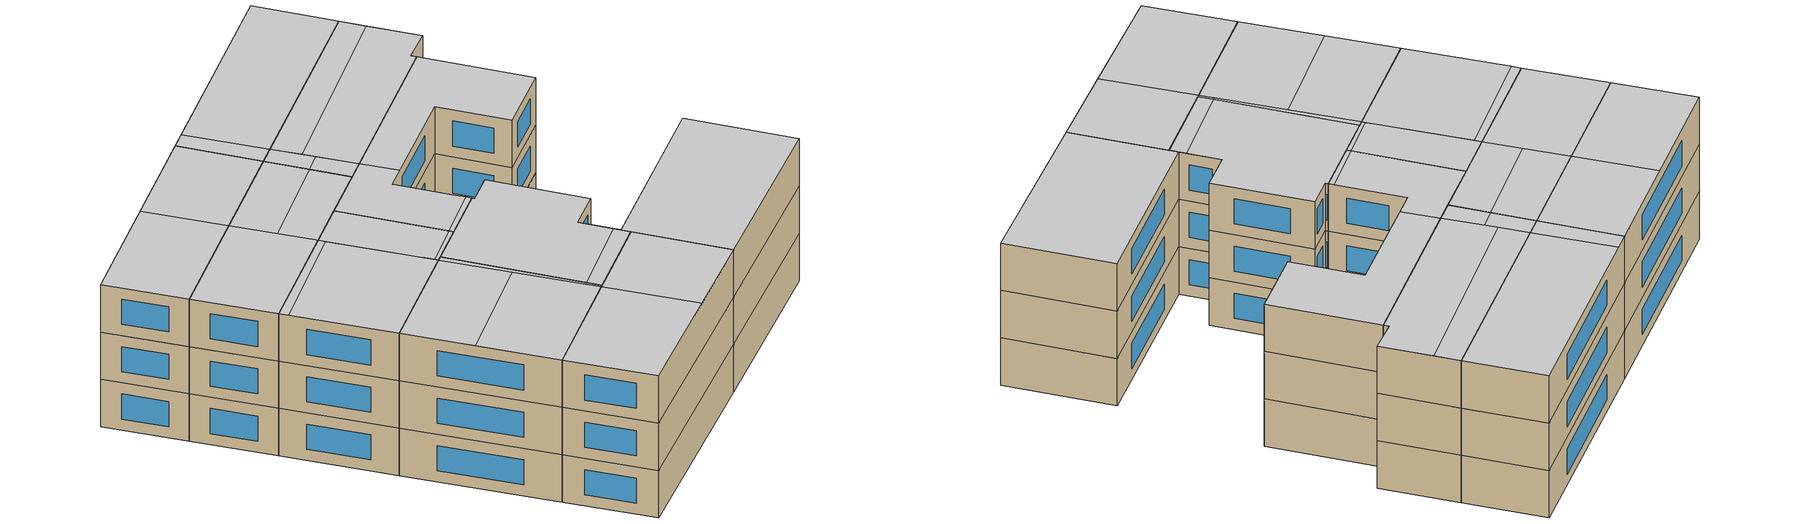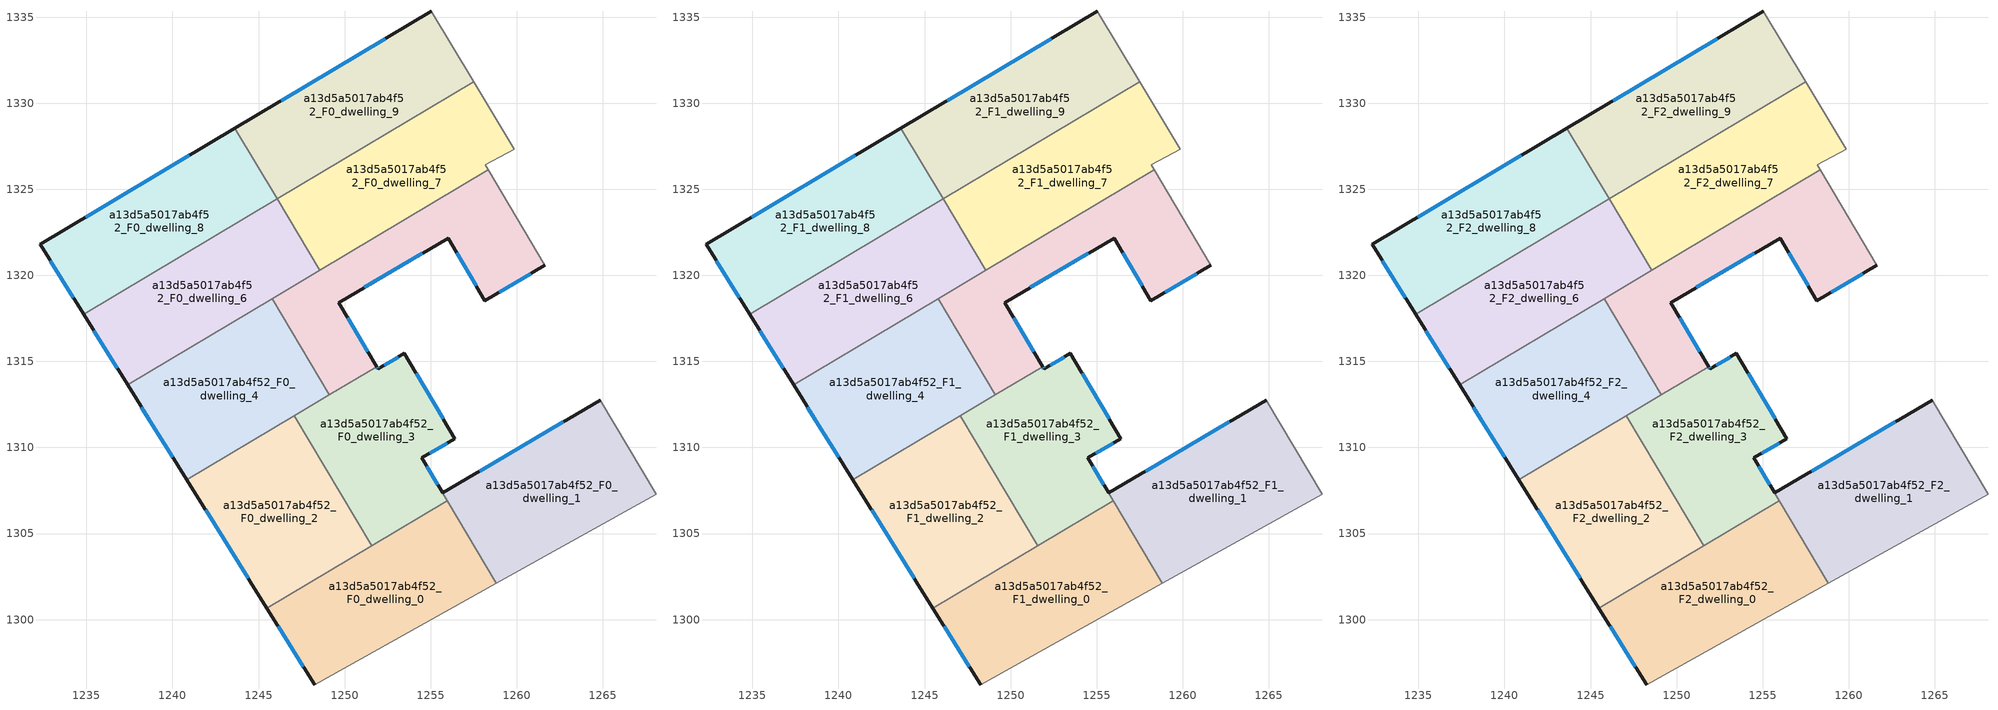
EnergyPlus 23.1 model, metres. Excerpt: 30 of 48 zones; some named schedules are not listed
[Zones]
a13d5a5017ab4f52_F0_dwelling_0
 floor ground (EU_floor_Construction): 1255.97,1306.9 1258.82,1302.11 1248.26,1296.22 1245.49,1300.66 z0
 wall outside (EU_wall_Construction): 1245.49,1300.66 1248.26,1296.22 z0:3
 wall adiabatic (EU_wall_Construction): 1248.26,1296.22 1258.82,1302.11 z0:3
 wall to a13d5a5017ab4f52_F0_dwelling_1 (EU_wall_Construction): 1258.82,1302.11 1255.97,1306.9 z0:3
 wall to a13d5a5017ab4f52_F0_dwelling_2 (EU_wall_Construction): 1251.59,1304.29 1245.49,1300.66 z0:3
 wall to a13d5a5017ab4f52_F0_dwelling_3 (EU_wall_Construction): 1255.96,1306.89 1251.59,1304.29 z0:3
 window (EU_Window_Construction): 1246.14,1299.61 1247.61,1297.26 z0.7:2.3
a13d5a5017ab4f52_F0_dwelling_1
 floor ground (EU_floor_Construction): 1264.86,1312.75 1268.09,1307.29 1258.82,1302.11 1255.96,1306.9 1254.49,1309.39 1255.69,1307.36 z0
 wall outside (EU_wall_Construction): 1264.86,1312.75 1255.69,1307.36 1254.49,1309.39 z0:3
 wall adiabatic (EU_wall_Construction): 1258.82,1302.11 1268.09,1307.29 1264.86,1312.75 z0:3
 wall to a13d5a5017ab4f52_F0_dwelling_3 (EU_wall_Construction): 1254.49,1309.39 1255.96,1306.9 z0:3
 window (EU_Window_Construction): 1255.41,1307.84 1254.77,1308.92 / 1262.71,1311.48 1257.84,1308.63 z0.7:2.3
a13d5a5017ab4f52_F0_dwelling_2
 floor ground (EU_floor_Construction): 1247.08,1311.85 1251.59,1304.29 1245.49,1300.66 1240.83,1308.12 z0
 wall outside (EU_wall_Construction): 1240.83,1308.12 1245.49,1300.66 z0:3
 wall to a13d5a5017ab4f52_F0_dwelling_3 (EU_wall_Construction): 1251.59,1304.29 1247.08,1311.85 z0:3
 wall to a13d5a5017ab4f52_F0_dwelling_4 (EU_wall_Construction): 1247.08,1311.85 1240.83,1308.12 z0:3
 window (EU_Window_Construction): 1241.93,1306.37 1244.4,1302.41 z0.7:2.3
a13d5a5017ab4f52_F0_dwelling_3
 floor ground (EU_floor_Construction): 1253.48,1315.47 1256.41,1310.51 1254.49,1309.4 1254.49,1309.39 1255.96,1306.89 1251.59,1304.29 1247.08,1311.85 1251.87,1314.7 1251.95,1314.57 z0
 wall outside (EU_wall_Construction): 1254.49,1309.39 1254.49,1309.4 1256.41,1310.51 1253.48,1315.47 1251.95,1314.57 1251.87,1314.7 z0:3
 wall to a13d5a5017ab4f52_F0_dwelling_5 (EU_wall_Construction): 1251.87,1314.7 1249.12,1313.06 z0:3
 wall to a13d5a5017ab4f52_F0_dwelling_4 (EU_wall_Construction): 1249.12,1313.06 1247.08,1311.85 z0:3
 window (EU_Window_Construction): 1251.93,1314.6 1251.89,1314.67 / 1253.12,1315.26 1252.31,1314.78 / 1255.72,1311.68 1254.17,1314.3 / 1254.94,1309.66 1255.96,1310.25 z0.7:2.3
a13d5a5017ab4f52_F0_dwelling_4
 floor ground (EU_floor_Construction): 1245.79,1318.66 1249.12,1313.06 1240.83,1308.12 1237.39,1313.65 z0
 wall outside (EU_wall_Construction): 1237.39,1313.65 1240.83,1308.12 z0:3
 wall to a13d5a5017ab4f52_F0_dwelling_5 (EU_wall_Construction): 1249.12,1313.06 1245.79,1318.66 z0:3
 wall to a13d5a5017ab4f52_F0_dwelling_6 (EU_wall_Construction): 1245.79,1318.66 1237.39,1313.65 z0:3
 window (EU_Window_Construction): 1238.2,1312.35 1240.03,1309.42 z0.7:2.3
a13d5a5017ab4f52_F0_dwelling_5
 floor ground (EU_floor_Construction): 1258.36,1326.14 1261.64,1320.58 1258.16,1318.53 1256.02,1322.16 1249.67,1318.42 1251.87,1314.7 1249.12,1313.06 1245.79,1318.66 z0
 wall outside (EU_wall_Construction): 1251.87,1314.7 1249.67,1318.42 1256.02,1322.16 1258.16,1318.53 1261.64,1320.58 z0:3
 wall adiabatic (EU_wall_Construction): 1261.64,1320.58 1258.36,1326.14 z0:3
 wall to a13d5a5017ab4f52_F0_dwelling_7 (EU_wall_Construction): 1258.36,1326.14 1248.55,1320.3 z0:3
 wall to a13d5a5017ab4f52_F0_dwelling_6 (EU_wall_Construction): 1248.55,1320.3 1245.79,1318.65 z0:3
 window (EU_Window_Construction): 1251.36,1315.58 1250.19,1317.55 / 1258.97,1319.01 1260.82,1320.1 / 1256.52,1321.3 1257.65,1319.38 / 1251.16,1319.3 1254.52,1321.28 z0.7:2.3
a13d5a5017ab4f52_F0_dwelling_6
 floor ground (EU_floor_Construction): 1246.08,1324.44 1248.55,1320.3 1237.39,1313.65 1234.84,1317.74 z0
 wall outside (EU_wall_Construction): 1234.84,1317.74 1237.39,1313.65 z0:3
 wall to a13d5a5017ab4f52_F0_dwelling_7 (EU_wall_Construction): 1248.55,1320.3 1246.08,1324.44 z0:3
 wall to a13d5a5017ab4f52_F0_dwelling_8 (EU_wall_Construction): 1246.08,1324.44 1234.84,1317.74 z0:3
 window (EU_Window_Construction): 1235.44,1316.78 1236.79,1314.61 z0.7:2.3
a13d5a5017ab4f52_F0_dwelling_7
 floor ground (EU_floor_Construction): 1257.5,1331.25 1259.86,1327.33 1258.19,1326.44 1258.36,1326.14 1248.55,1320.3 1246.08,1324.44 z0
 wall to a13d5a5017ab4f52_F0_dwelling_9 (EU_wall_Construction): 1257.5,1331.25 1246.08,1324.44 z0:3
 wall adiabatic (EU_wall_Construction): 1258.36,1326.14 1258.19,1326.44 1259.86,1327.33 1257.5,1331.25 z0:3
a13d5a5017ab4f52_F0_dwelling_8
 floor ground (EU_floor_Construction): 1243.63,1328.55 1246.08,1324.44 1234.84,1317.74 1232.3,1321.8 z0
 wall outside (EU_wall_Construction): 1243.63,1328.55 1232.3,1321.8 1234.84,1317.74 z0:3
 wall to a13d5a5017ab4f52_F0_dwelling_9 (EU_wall_Construction): 1246.08,1324.44 1243.63,1328.55 z0:3
 window (EU_Window_Construction): 1232.9,1320.85 1234.24,1318.69 / 1240.97,1326.96 1234.96,1323.39 z0.7:2.3
a13d5a5017ab4f52_F0_dwelling_9
 floor ground (EU_floor_Construction): 1255.03,1335.34 1257.5,1331.25 1246.08,1324.44 1243.63,1328.55 z0
 wall outside (EU_wall_Construction): 1255.03,1335.34 1243.63,1328.55 z0:3
 wall adiabatic (EU_wall_Construction): 1257.5,1331.25 1255.03,1335.34 z0:3
 window (EU_Window_Construction): 1252.35,1333.75 1246.31,1330.15 z0.7:2.3
a13d5a5017ab4f52_F1_dwelling_0
 floor to a13d5a5017ab4f52_F0_dwelling_0 (EU_floor_Construction): 1255.97,1306.9 1258.82,1302.11 1248.26,1296.22 1245.49,1300.66 z3
 wall outside (EU_wall_Construction): 1245.49,1300.66 1248.26,1296.22 z3:6
 wall adiabatic (EU_wall_Construction): 1248.26,1296.22 1258.82,1302.11 z3:6
 wall to a13d5a5017ab4f52_F1_dwelling_1 (EU_wall_Construction): 1258.82,1302.11 1255.97,1306.9 z3:6
 wall to a13d5a5017ab4f52_F1_dwelling_2 (EU_wall_Construction): 1251.59,1304.29 1245.49,1300.66 z3:6
 wall to a13d5a5017ab4f52_F1_dwelling_3 (EU_wall_Construction): 1255.96,1306.89 1251.59,1304.29 z3:6
 window (EU_Window_Construction): 1246.14,1299.61 1247.61,1297.26 z3.7:5.3
a13d5a5017ab4f52_F1_dwelling_1
 floor to a13d5a5017ab4f52_F0_dwelling_1 (EU_floor_Construction): 1264.86,1312.75 1268.09,1307.29 1258.82,1302.11 1255.96,1306.9 1254.49,1309.39 1255.69,1307.36 z3
 wall outside (EU_wall_Construction): 1264.86,1312.75 1255.69,1307.36 1254.49,1309.39 z3:6
 wall adiabatic (EU_wall_Construction): 1258.82,1302.11 1268.09,1307.29 1264.86,1312.75 z3:6
 wall to a13d5a5017ab4f52_F1_dwelling_3 (EU_wall_Construction): 1254.49,1309.39 1255.96,1306.9 z3:6
 window (EU_Window_Construction): 1255.41,1307.84 1254.77,1308.92 / 1262.71,1311.48 1257.84,1308.63 z3.7:5.3
a13d5a5017ab4f52_F1_dwelling_2
 floor to a13d5a5017ab4f52_F0_dwelling_2 (EU_floor_Construction): 1247.08,1311.85 1251.59,1304.29 1245.49,1300.66 1240.83,1308.12 z3
 wall outside (EU_wall_Construction): 1240.83,1308.12 1245.49,1300.66 z3:6
 wall to a13d5a5017ab4f52_F1_dwelling_3 (EU_wall_Construction): 1251.59,1304.29 1247.08,1311.85 z3:6
 wall to a13d5a5017ab4f52_F1_dwelling_4 (EU_wall_Construction): 1247.08,1311.85 1240.83,1308.12 z3:6
 window (EU_Window_Construction): 1241.93,1306.37 1244.4,1302.41 z3.7:5.3
a13d5a5017ab4f52_F1_dwelling_3
 floor to a13d5a5017ab4f52_F0_dwelling_3 (EU_floor_Construction): 1253.48,1315.47 1256.41,1310.51 1254.49,1309.4 1254.49,1309.39 1255.96,1306.89 1251.59,1304.29 1247.08,1311.85 1251.87,1314.7 1251.95,1314.57 z3
 wall outside (EU_wall_Construction): 1254.49,1309.39 1254.49,1309.4 1256.41,1310.51 1253.48,1315.47 1251.95,1314.57 1251.87,1314.7 z3:6
 wall to a13d5a5017ab4f52_F1_dwelling_5 (EU_wall_Construction): 1251.87,1314.7 1249.12,1313.06 z3:6
 wall to a13d5a5017ab4f52_F1_dwelling_4 (EU_wall_Construction): 1249.12,1313.06 1247.08,1311.85 z3:6
 window (EU_Window_Construction): 1251.93,1314.6 1251.89,1314.67 / 1253.12,1315.26 1252.31,1314.78 / 1255.72,1311.68 1254.17,1314.3 / 1254.94,1309.66 1255.96,1310.25 z3.7:5.3
a13d5a5017ab4f52_F1_dwelling_4
 floor to a13d5a5017ab4f52_F0_dwelling_4 (EU_floor_Construction): 1245.79,1318.66 1249.12,1313.06 1240.83,1308.12 1237.39,1313.65 z3
 wall outside (EU_wall_Construction): 1237.39,1313.65 1240.83,1308.12 z3:6
 wall to a13d5a5017ab4f52_F1_dwelling_5 (EU_wall_Construction): 1249.12,1313.06 1245.79,1318.66 z3:6
 wall to a13d5a5017ab4f52_F1_dwelling_6 (EU_wall_Construction): 1245.79,1318.66 1237.39,1313.65 z3:6
 window (EU_Window_Construction): 1238.2,1312.35 1240.03,1309.42 z3.7:5.3
a13d5a5017ab4f52_F1_dwelling_5
 floor to a13d5a5017ab4f52_F0_dwelling_5 (EU_floor_Construction): 1258.36,1326.14 1261.64,1320.58 1258.16,1318.53 1256.02,1322.16 1249.67,1318.42 1251.87,1314.7 1249.12,1313.06 1245.79,1318.66 z3
 wall outside (EU_wall_Construction): 1251.87,1314.7 1249.67,1318.42 1256.02,1322.16 1258.16,1318.53 1261.64,1320.58 z3:6
 wall adiabatic (EU_wall_Construction): 1261.64,1320.58 1258.36,1326.14 z3:6
 wall to a13d5a5017ab4f52_F1_dwelling_7 (EU_wall_Construction): 1258.36,1326.14 1248.55,1320.3 z3:6
 wall to a13d5a5017ab4f52_F1_dwelling_6 (EU_wall_Construction): 1248.55,1320.3 1245.79,1318.65 z3:6
 window (EU_Window_Construction): 1251.36,1315.58 1250.19,1317.55 / 1258.97,1319.01 1260.82,1320.1 / 1256.52,1321.3 1257.65,1319.38 / 1251.16,1319.3 1254.52,1321.28 z3.7:5.3
a13d5a5017ab4f52_F1_dwelling_6
 floor to a13d5a5017ab4f52_F0_dwelling_6 (EU_floor_Construction): 1246.08,1324.44 1248.55,1320.3 1237.39,1313.65 1234.84,1317.74 z3
 wall outside (EU_wall_Construction): 1234.84,1317.74 1237.39,1313.65 z3:6
 wall to a13d5a5017ab4f52_F1_dwelling_7 (EU_wall_Construction): 1248.55,1320.3 1246.08,1324.44 z3:6
 wall to a13d5a5017ab4f52_F1_dwelling_8 (EU_wall_Construction): 1246.08,1324.44 1234.84,1317.74 z3:6
 window (EU_Window_Construction): 1235.44,1316.78 1236.79,1314.61 z3.7:5.3
a13d5a5017ab4f52_F1_dwelling_7
 floor to a13d5a5017ab4f52_F0_dwelling_7 (EU_floor_Construction): 1257.5,1331.25 1259.86,1327.33 1258.19,1326.44 1258.36,1326.14 1248.55,1320.3 1246.08,1324.44 z3
 wall to a13d5a5017ab4f52_F1_dwelling_9 (EU_wall_Construction): 1257.5,1331.25 1246.08,1324.44 z3:6
 wall adiabatic (EU_wall_Construction): 1258.36,1326.14 1258.19,1326.44 1259.86,1327.33 1257.5,1331.25 z3:6
a13d5a5017ab4f52_F1_dwelling_8
 floor to a13d5a5017ab4f52_F0_dwelling_8 (EU_floor_Construction): 1243.63,1328.55 1246.08,1324.44 1234.84,1317.74 1232.3,1321.8 z3
 wall outside (EU_wall_Construction): 1243.63,1328.55 1232.3,1321.8 1234.84,1317.74 z3:6
 wall to a13d5a5017ab4f52_F1_dwelling_9 (EU_wall_Construction): 1246.08,1324.44 1243.63,1328.55 z3:6
 window (EU_Window_Construction): 1232.9,1320.85 1234.24,1318.69 / 1240.97,1326.96 1234.96,1323.39 z3.7:5.3
a13d5a5017ab4f52_F1_dwelling_9
 floor to a13d5a5017ab4f52_F0_dwelling_9 (EU_floor_Construction): 1255.03,1335.34 1257.5,1331.25 1246.08,1324.44 1243.63,1328.55 z3
 wall outside (EU_wall_Construction): 1255.03,1335.34 1243.63,1328.55 z3:6
 wall adiabatic (EU_wall_Construction): 1257.5,1331.25 1255.03,1335.34 z3:6
 window (EU_Window_Construction): 1252.35,1333.75 1246.31,1330.15 z3.7:5.3
a13d5a5017ab4f52_F2_dwelling_0
 floor to a13d5a5017ab4f52_F1_dwelling_0 (EU_floor_Construction): 1255.97,1306.9 1258.82,1302.11 1248.26,1296.22 1245.49,1300.66 z6
 wall outside (EU_wall_Construction): 1245.49,1300.66 1248.26,1296.22 z6:9
 wall adiabatic (EU_wall_Construction): 1248.26,1296.22 1258.82,1302.11 z6:9
 wall to a13d5a5017ab4f52_F2_dwelling_1 (EU_wall_Construction): 1258.82,1302.11 1255.97,1306.9 z6:9
 wall to a13d5a5017ab4f52_F2_dwelling_2 (EU_wall_Construction): 1251.59,1304.29 1245.49,1300.66 z6:9
 wall to a13d5a5017ab4f52_F2_dwelling_3 (EU_wall_Construction): 1255.96,1306.89 1251.59,1304.29 z6:9
 window (EU_Window_Construction): 1246.14,1299.61 1247.61,1297.26 z6.7:8.3
 ceiling to a13d5a5017ab4f52_F3_dwelling_2 (EU_floor_Construction): 1254.36,1299.62 1251.48,1304.23 1245.49,1300.66 1248.26,1296.22 z9
 ceiling to a13d5a5017ab4f52_F3_dwelling_6 (EU_floor_Construction): 1258.82,1302.11 1255.96,1306.9 1251.48,1304.23 1254.36,1299.62 z9
a13d5a5017ab4f52_F2_dwelling_1
 floor to a13d5a5017ab4f52_F1_dwelling_1 (EU_floor_Construction): 1264.86,1312.75 1268.09,1307.29 1258.82,1302.11 1255.96,1306.9 1254.49,1309.39 1255.69,1307.36 z6
 wall outside (EU_wall_Construction): 1264.86,1312.75 1255.69,1307.36 1254.49,1309.39 z6:9
 wall adiabatic (EU_wall_Construction): 1258.82,1302.11 1268.09,1307.29 1264.86,1312.75 z6:9
 wall to a13d5a5017ab4f52_F2_dwelling_3 (EU_wall_Construction): 1254.49,1309.39 1255.96,1306.9 z6:9
 window (EU_Window_Construction): 1255.41,1307.84 1254.77,1308.92 / 1262.71,1311.48 1257.84,1308.63 z6.7:8.3
 ceiling to a13d5a5017ab4f52_F3_dwelling_6 (EU_floor_Construction): 1268.09,1307.29 1264.86,1312.75 1255.69,1307.36 1255.47,1307.73 1255.96,1306.9 1258.82,1302.11 z9
a13d5a5017ab4f52_F2_dwelling_2
 floor to a13d5a5017ab4f52_F1_dwelling_2 (EU_floor_Construction): 1247.08,1311.85 1251.59,1304.29 1245.49,1300.66 1240.83,1308.12 z6
 wall outside (EU_wall_Construction): 1240.83,1308.12 1245.49,1300.66 z6:9
 wall to a13d5a5017ab4f52_F2_dwelling_3 (EU_wall_Construction): 1251.59,1304.29 1247.08,1311.85 z6:9
 wall to a13d5a5017ab4f52_F2_dwelling_4 (EU_wall_Construction): 1247.08,1311.85 1240.83,1308.12 z6:9
 window (EU_Window_Construction): 1241.93,1306.37 1244.4,1302.41 z6.7:8.3
 ceiling to a13d5a5017ab4f52_F3_dwelling_5 (EU_floor_Construction): 1251.15,1305.03 1247.08,1311.85 1246.82,1311.69 1251.03,1304.95 z9
 ceiling to a13d5a5017ab4f52_F3_dwelling_2 (EU_floor_Construction): 1251.48,1304.23 1248.93,1308.31 1243.02,1304.62 1245.49,1300.66 z9
 ceiling to a13d5a5017ab4f52_F3_dwelling_1 (EU_floor_Construction): 1248.93,1308.31 1246.82,1311.69 1240.83,1308.13 1243.02,1304.62 z9
 ceiling adiabatic (EU_roof_Construction): 1251.59,1304.29 1251.15,1305.03 1251.03,1304.95 1251.48,1304.23 z9
a13d5a5017ab4f52_F2_dwelling_3
 floor to a13d5a5017ab4f52_F1_dwelling_3 (EU_floor_Construction): 1253.48,1315.47 1256.41,1310.51 1254.49,1309.4 1254.49,1309.39 1255.96,1306.89 1251.59,1304.29 1247.08,1311.85 1251.87,1314.7 1251.95,1314.57 z6
 wall outside (EU_wall_Construction): 1254.49,1309.39 1254.49,1309.4 1256.41,1310.51 1253.48,1315.47 1251.95,1314.57 1251.87,1314.7 z6:9
 wall to a13d5a5017ab4f52_F2_dwelling_5 (EU_wall_Construction): 1251.87,1314.7 1249.12,1313.06 z6:9
 wall to a13d5a5017ab4f52_F2_dwelling_4 (EU_wall_Construction): 1249.12,1313.06 1247.08,1311.85 z6:9
 window (EU_Window_Construction): 1251.93,1314.6 1251.89,1314.67 / 1253.12,1315.26 1252.31,1314.78 / 1255.72,1311.68 1254.17,1314.3 / 1254.94,1309.66 1255.96,1310.25 z6.7:8.3
 ceiling to a13d5a5017ab4f52_F3_dwelling_5 (EU_floor_Construction): 1255.47,1307.73 1254.49,1309.39 1256.41,1310.51 1253.48,1315.47 1251.95,1314.57 1251.87,1314.7 1247.08,1311.85 1251.15,1305.03 z9
 ceiling adiabatic (EU_roof_Construction): 1255.96,1306.9 1255.47,1307.73 1251.15,1305.03 1251.59,1304.29 z9
a13d5a5017ab4f52_F2_dwelling_4
 floor to a13d5a5017ab4f52_F1_dwelling_4 (EU_floor_Construction): 1245.79,1318.66 1249.12,1313.06 1240.83,1308.12 1237.39,1313.65 z6
 wall outside (EU_wall_Construction): 1237.39,1313.65 1240.83,1308.12 z6:9
 wall to a13d5a5017ab4f52_F2_dwelling_5 (EU_wall_Construction): 1249.12,1313.06 1245.79,1318.66 z6:9
 wall to a13d5a5017ab4f52_F2_dwelling_6 (EU_wall_Construction): 1245.79,1318.66 1237.39,1313.65 z6:9
 window (EU_Window_Construction): 1238.2,1312.35 1240.03,1309.42 z6.7:8.3
 ceiling to a13d5a5017ab4f52_F3_dwelling_1 (EU_floor_Construction): 1246.82,1311.69 1243.59,1316.86 1237.69,1313.17 1240.83,1308.13 z9
 ceiling to a13d5a5017ab4f52_F3_dwelling_0 (EU_floor_Construction): 1243.59,1316.86 1243.37,1317.21 1237.39,1313.65 1237.69,1313.17 z9
 ceiling to a13d5a5017ab4f52_F3_dwelling_4 (EU_floor_Construction): 1248.98,1313.3 1245.79,1318.66 1243.37,1317.21 1246.31,1312.51 1246.37,1312.41 1246.71,1311.88 z9
 ceiling to a13d5a5017ab4f52_F3_dwelling_5 (EU_floor_Construction): 1249.12,1313.06 1248.98,1313.3 1246.71,1311.88 1246.82,1311.69 z9
a13d5a5017ab4f52_F2_dwelling_5
 floor to a13d5a5017ab4f52_F1_dwelling_5 (EU_floor_Construction): 1258.36,1326.14 1261.64,1320.58 1258.16,1318.53 1256.02,1322.16 1249.67,1318.42 1251.87,1314.7 1249.12,1313.06 1245.79,1318.66 z6
 wall outside (EU_wall_Construction): 1251.87,1314.7 1249.67,1318.42 1256.02,1322.16 1258.16,1318.53 1261.64,1320.58 z6:9
 wall adiabatic (EU_wall_Construction): 1261.64,1320.58 1258.36,1326.14 z6:9
 wall to a13d5a5017ab4f52_F2_dwelling_7 (EU_wall_Construction): 1258.36,1326.14 1248.55,1320.3 z6:9
 wall to a13d5a5017ab4f52_F2_dwelling_6 (EU_wall_Construction): 1248.55,1320.3 1245.79,1318.65 z6:9
 window (EU_Window_Construction): 1251.36,1315.58 1250.19,1317.55 / 1258.97,1319.01 1260.82,1320.1 / 1256.52,1321.3 1257.65,1319.38 / 1251.16,1319.3 1254.52,1321.28 z6.7:8.3
 ceiling to a13d5a5017ab4f52_F3_dwelling_4 (EU_floor_Construction): 1251.7,1315 1251.39,1315.51 1251.32,1315.64 1249.67,1318.42 1250.78,1319.08 1249.62,1320.94 1245.79,1318.66 1248.98,1313.3 z9
 ceiling to a13d5a5017ab4f52_F3_dwelling_8 (EU_floor_Construction): 1261.64,1320.58 1258.36,1326.14 1249.62,1320.94 1250.78,1319.08 1256.02,1322.16 1258.16,1318.53 z9
 ceiling to a13d5a5017ab4f52_F3_dwelling_5 (EU_floor_Construction): 1251.87,1314.7 1251.7,1315 1248.98,1313.3 1249.12,1313.06 z9
a13d5a5017ab4f52_F2_dwelling_6
 floor to a13d5a5017ab4f52_F1_dwelling_6 (EU_floor_Construction): 1246.08,1324.44 1248.55,1320.3 1237.39,1313.65 1234.84,1317.74 z6
 wall outside (EU_wall_Construction): 1234.84,1317.74 1237.39,1313.65 z6:9
 wall to a13d5a5017ab4f52_F2_dwelling_7 (EU_wall_Construction): 1248.55,1320.3 1246.08,1324.44 z6:9
 wall to a13d5a5017ab4f52_F2_dwelling_8 (EU_wall_Construction): 1246.08,1324.44 1234.84,1317.74 z6:9
 window (EU_Window_Construction): 1235.44,1316.78 1236.79,1314.61 z6.7:8.3
 ceiling to a13d5a5017ab4f52_F3_dwelling_0 (EU_floor_Construction): 1243.37,1317.21 1240.82,1321.3 1234.84,1317.74 1237.39,1313.65 z9
 ceiling to a13d5a5017ab4f52_F3_dwelling_4 (EU_floor_Construction): 1248.55,1320.3 1247.36,1322.29 1242.21,1319.07 1243.37,1317.21 z9
 ceiling adiabatic (EU_roof_Construction): 1243.37,1317.21 1242.21,1319.07 1247.36,1322.29 1246.08,1324.44 1240.82,1321.3 z9
a13d5a5017ab4f52_F2_dwelling_7
 floor to a13d5a5017ab4f52_F1_dwelling_7 (EU_floor_Construction): 1257.5,1331.25 1259.86,1327.33 1258.19,1326.44 1258.36,1326.14 1248.55,1320.3 1246.08,1324.44 z6
 wall to a13d5a5017ab4f52_F2_dwelling_9 (EU_wall_Construction): 1257.5,1331.25 1246.08,1324.44 z6:9
 wall adiabatic (EU_wall_Construction): 1258.36,1326.14 1258.19,1326.44 1259.86,1327.33 1257.5,1331.25 z6:9
 ceiling to a13d5a5017ab4f52_F3_dwelling_8 (EU_floor_Construction): 1258.36,1326.14 1258.19,1326.44 1259.86,1327.33 1258.27,1329.98 1247.99,1323.55 1249.62,1320.94 z9
 ceiling to a13d5a5017ab4f52_F3_dwelling_4 (EU_floor_Construction): 1249.62,1320.94 1248.38,1322.92 1247.36,1322.29 1248.55,1320.3 z9
 ceiling to a13d5a5017ab4f52_F3_dwelling_7 (EU_floor_Construction): 1258.27,1329.98 1257.5,1331.25 1247.07,1325.03 1247.99,1323.55 z9
 ceiling to a13d5a5017ab4f52_F3_dwelling_3 (EU_floor_Construction): 1248.38,1322.92 1247.07,1325.03 1246.08,1324.44 1247.36,1322.29 z9
a13d5a5017ab4f52_F2_dwelling_8
 floor to a13d5a5017ab4f52_F1_dwelling_8 (EU_floor_Construction): 1243.63,1328.55 1246.08,1324.44 1234.84,1317.74 1232.3,1321.8 z6
 wall outside (EU_wall_Construction): 1243.63,1328.55 1232.3,1321.8 1234.84,1317.74 z6:9
 wall to a13d5a5017ab4f52_F2_dwelling_9 (EU_wall_Construction): 1246.08,1324.44 1243.63,1328.55 z6:9
 window (EU_Window_Construction): 1232.9,1320.85 1234.24,1318.69 / 1240.97,1326.96 1234.96,1323.39 z6.7:8.3
 ceiling to a13d5a5017ab4f52_F3_dwelling_3 (EU_floor_Construction): 1246.08,1324.44 1243.63,1328.55 1238.28,1325.36 1240.82,1321.3 z9
 ceiling to a13d5a5017ab4f52_F3_dwelling_0 (EU_floor_Construction): 1240.82,1321.3 1238.28,1325.36 1232.3,1321.8 1234.84,1317.74 z9
a13d5a5017ab4f52_F2_dwelling_9
 floor to a13d5a5017ab4f52_F1_dwelling_9 (EU_floor_Construction): 1255.03,1335.34 1257.5,1331.25 1246.08,1324.44 1243.63,1328.55 z6
 wall outside (EU_wall_Construction): 1255.03,1335.34 1243.63,1328.55 z6:9
 wall adiabatic (EU_wall_Construction): 1257.5,1331.25 1255.03,1335.34 z6:9
 window (EU_Window_Construction): 1252.35,1333.75 1246.31,1330.15 z6.7:8.3
 ceiling to a13d5a5017ab4f52_F3_dwelling_7 (EU_floor_Construction): 1257.5,1331.25 1255.03,1335.34 1244.53,1329.09 1247.07,1325.03 z9
 ceiling to a13d5a5017ab4f52_F3_dwelling_3 (EU_floor_Construction): 1247.07,1325.03 1244.53,1329.09 1243.63,1328.55 1246.08,1324.44 z9
[Building]
EU S2 Campaign: North Axis=0; Terrain=City; Solar Distribution=FullExterior
[Site:Location]
Budapest.Ferenc.Liszt.Intl.AP: Latitude=47.437; Longitude=19.256; Time Zone=1; Elevation=185
[SizingPeriod:WeatherFileDays]
AnnualSizingPeriod: Begin Month=1; Begin Day of Month=1; End Month=12; End Day of Month=31; Day of Week for Start Day=Monday; Use Weather File Daylight Saving Period=No; Use Weather File Rain and Snow Indicators=No
[MATERIAL]
EU_InternalMass_Material: Roughness=MediumRough; Thickness=0.1; Conductivity=1; Density=1800; Specific Heat=900; Thermal Absorptance=0.9; Solar Absorptance=0.7; Visible Absorptance=0.7
[MATERIAL:NOMASS] Roughness=MediumRough; Thermal Absorptance=0.9; Solar Absorptance=0.7; Visible Absorptance=0.7
Name | Thermal Resistance
EU_wall_NoMass | 0.832559
EU_roof_NoMass | 1.39638
EU_floor_NoMass | 0.872794
[WINDOWMATERIAL:SIMPLEGLAZINGSYSTEM]
EU_Window_SimpleGlazing: UFactor=2.79869; Solar Heat Gain Coefficient=0.75; Visible Transmittance=0.75
[CONSTRUCTION]
EU_wall_Construction: EU_wall_NoMass
EU_roof_Construction: EU_roof_NoMass
EU_floor_Construction: EU_floor_NoMass
EU_Window_Construction: EU_Window_SimpleGlazing
EU_InternalMass_Construction: EU_InternalMass_Material
[ZONE] Type=1; Multiplier=1; Ceiling Height=autocalculate; Floor Area=autocalculate; Part of Total Floor Area=Yes
Name | Volume
a13d5a5017ab4f52_F0_dwelling_0; a13d5a5017ab4f52_F1_dwelling_0; a13d5a5017ab4f52_F2_dwelling_0 | 196.818
a13d5a5017ab4f52_F0_dwelling_1; a13d5a5017ab4f52_F1_dwelling_1; a13d5a5017ab4f52_F2_dwelling_1 | 198.701
a13d5a5017ab4f52_F0_dwelling_2; a13d5a5017ab4f52_F1_dwelling_2; a13d5a5017ab4f52_F2_dwelling_2 | 189.654
a13d5a5017ab4f52_F0_dwelling_3; a13d5a5017ab4f52_F1_dwelling_3; a13d5a5017ab4f52_F2_dwelling_3 | 173.501
a13d5a5017ab4f52_F0_dwelling_4; a13d5a5017ab4f52_F1_dwelling_4; a13d5a5017ab4f52_F2_dwelling_4 | 189.665
a13d5a5017ab4f52_F0_dwelling_5; a13d5a5017ab4f52_F1_dwelling_5; a13d5a5017ab4f52_F2_dwelling_5 | 189.677
a13d5a5017ab4f52_F0_dwelling_6; a13d5a5017ab4f52_F1_dwelling_6; a13d5a5017ab4f52_F2_dwelling_6 | 188.543
a13d5a5017ab4f52_F0_dwelling_7; a13d5a5017ab4f52_F1_dwelling_7; a13d5a5017ab4f52_F2_dwelling_7 | 190.735
a13d5a5017ab4f52_F0_dwelling_8; a13d5a5017ab4f52_F1_dwelling_8; a13d5a5017ab4f52_F2_dwelling_8 | 188.617
a13d5a5017ab4f52_F0_dwelling_9; a13d5a5017ab4f52_F1_dwelling_9; a13d5a5017ab4f52_F2_dwelling_9 | 190.731
[INTERNALMASS] Construction=EU_InternalMass_Construction
Name | Zone or ZoneList | Surface Area
a13d5a5017ab4f52_F0_dwelling_0_EU_InternalMass | a13d5a5017ab4f52_F0_dwelling_0 | 65.6058
a13d5a5017ab4f52_F0_dwelling_1_EU_InternalMass | a13d5a5017ab4f52_F0_dwelling_1 | 66.219
a13d5a5017ab4f52_F0_dwelling_2_EU_InternalMass | a13d5a5017ab4f52_F0_dwelling_2 | 63.218
a13d5a5017ab4f52_F0_dwelling_3_EU_InternalMass | a13d5a5017ab4f52_F0_dwelling_3 | 57.8334
a13d5a5017ab4f52_F0_dwelling_4_EU_InternalMass | a13d5a5017ab4f52_F0_dwelling_4 | 63.2217
a13d5a5017ab4f52_F0_dwelling_5_EU_InternalMass | a13d5a5017ab4f52_F0_dwelling_5 | 63.2257
a13d5a5017ab4f52_F0_dwelling_6_EU_InternalMass | a13d5a5017ab4f52_F0_dwelling_6 | 62.8478
a13d5a5017ab4f52_F0_dwelling_7_EU_InternalMass | a13d5a5017ab4f52_F0_dwelling_7 | 63.5786
a13d5a5017ab4f52_F0_dwelling_8_EU_InternalMass | a13d5a5017ab4f52_F0_dwelling_8 | 62.872
a13d5a5017ab4f52_F0_dwelling_9_EU_InternalMass | a13d5a5017ab4f52_F0_dwelling_9 | 63.5771
a13d5a5017ab4f52_F1_dwelling_0_EU_InternalMass | a13d5a5017ab4f52_F1_dwelling_0 | 65.6058
a13d5a5017ab4f52_F1_dwelling_1_EU_InternalMass | a13d5a5017ab4f52_F1_dwelling_1 | 66.219
a13d5a5017ab4f52_F1_dwelling_2_EU_InternalMass | a13d5a5017ab4f52_F1_dwelling_2 | 63.218
a13d5a5017ab4f52_F1_dwelling_3_EU_InternalMass | a13d5a5017ab4f52_F1_dwelling_3 | 57.8334
a13d5a5017ab4f52_F1_dwelling_4_EU_InternalMass | a13d5a5017ab4f52_F1_dwelling_4 | 63.2217
a13d5a5017ab4f52_F1_dwelling_5_EU_InternalMass | a13d5a5017ab4f52_F1_dwelling_5 | 63.2257
a13d5a5017ab4f52_F1_dwelling_6_EU_InternalMass | a13d5a5017ab4f52_F1_dwelling_6 | 62.8478
a13d5a5017ab4f52_F1_dwelling_7_EU_InternalMass | a13d5a5017ab4f52_F1_dwelling_7 | 63.5786
a13d5a5017ab4f52_F1_dwelling_8_EU_InternalMass | a13d5a5017ab4f52_F1_dwelling_8 | 62.872
a13d5a5017ab4f52_F1_dwelling_9_EU_InternalMass | a13d5a5017ab4f52_F1_dwelling_9 | 63.5771
a13d5a5017ab4f52_F2_dwelling_0_EU_InternalMass | a13d5a5017ab4f52_F2_dwelling_0 | 65.6058
a13d5a5017ab4f52_F2_dwelling_1_EU_InternalMass | a13d5a5017ab4f52_F2_dwelling_1 | 66.219
a13d5a5017ab4f52_F2_dwelling_2_EU_InternalMass | a13d5a5017ab4f52_F2_dwelling_2 | 63.218
a13d5a5017ab4f52_F2_dwelling_3_EU_InternalMass | a13d5a5017ab4f52_F2_dwelling_3 | 57.8334
a13d5a5017ab4f52_F2_dwelling_4_EU_InternalMass | a13d5a5017ab4f52_F2_dwelling_4 | 63.2217
a13d5a5017ab4f52_F2_dwelling_5_EU_InternalMass | a13d5a5017ab4f52_F2_dwelling_5 | 63.2257
a13d5a5017ab4f52_F2_dwelling_6_EU_InternalMass | a13d5a5017ab4f52_F2_dwelling_6 | 62.8478
a13d5a5017ab4f52_F2_dwelling_7_EU_InternalMass | a13d5a5017ab4f52_F2_dwelling_7 | 63.5786
a13d5a5017ab4f52_F2_dwelling_8_EU_InternalMass | a13d5a5017ab4f52_F2_dwelling_8 | 62.872
a13d5a5017ab4f52_F2_dwelling_9_EU_InternalMass | a13d5a5017ab4f52_F2_dwelling_9 | 63.5771
[OTHEREQUIPMENT] Fuel Type=Electricity; Design Level Calculation Method=Watts/Area; Power per Zone Floor Area=1; Fraction Latent=0; Fraction Radiant=0; Fraction Lost=0; Carbon Dioxide Generation Rate=0; EndUse Subcategory=EU_Step8_InternalGains
Name | Zone or ZoneList or Space or SpaceList | Schedule
EU_Step8_InternalGain_a13d5a5017ab4f52_F0_dwelling_0_f000 | a13d5a5017ab4f52_F0_dwelling_0 | EU_Step8_GainSchedule_a13d5a5017ab4f52_F0_dwelling_0_f000
EU_Step8_InternalGain_a13d5a5017ab4f52_F0_dwelling_1_f000 | a13d5a5017ab4f52_F0_dwelling_1 | EU_Step8_GainSchedule_a13d5a5017ab4f52_F0_dwelling_1_f000
EU_Step8_InternalGain_a13d5a5017ab4f52_F0_dwelling_2_f000 | a13d5a5017ab4f52_F0_dwelling_2 | EU_Step8_GainSchedule_a13d5a5017ab4f52_F0_dwelling_2_f000
EU_Step8_InternalGain_a13d5a5017ab4f52_F0_dwelling_3_f000 | a13d5a5017ab4f52_F0_dwelling_3 | EU_Step8_GainSchedule_a13d5a5017ab4f52_F0_dwelling_3_f000
EU_Step8_InternalGain_a13d5a5017ab4f52_F0_dwelling_4_f000 | a13d5a5017ab4f52_F0_dwelling_4 | EU_Step8_GainSchedule_a13d5a5017ab4f52_F0_dwelling_4_f000
EU_Step8_InternalGain_a13d5a5017ab4f52_F0_dwelling_5_f000 | a13d5a5017ab4f52_F0_dwelling_5 | EU_Step8_GainSchedule_a13d5a5017ab4f52_F0_dwelling_5_f000
EU_Step8_InternalGain_a13d5a5017ab4f52_F0_dwelling_6_f000 | a13d5a5017ab4f52_F0_dwelling_6 | EU_Step8_GainSchedule_a13d5a5017ab4f52_F0_dwelling_6_f000
EU_Step8_InternalGain_a13d5a5017ab4f52_F0_dwelling_7_f000 | a13d5a5017ab4f52_F0_dwelling_7 | EU_Step8_GainSchedule_a13d5a5017ab4f52_F0_dwelling_7_f000
EU_Step8_InternalGain_a13d5a5017ab4f52_F0_dwelling_8_f000 | a13d5a5017ab4f52_F0_dwelling_8 | EU_Step8_GainSchedule_a13d5a5017ab4f52_F0_dwelling_8_f000
EU_Step8_InternalGain_a13d5a5017ab4f52_F0_dwelling_9_f000 | a13d5a5017ab4f52_F0_dwelling_9 | EU_Step8_GainSchedule_a13d5a5017ab4f52_F0_dwelling_9_f000
EU_Step8_InternalGain_a13d5a5017ab4f52_F1_dwelling_0_f000 | a13d5a5017ab4f52_F1_dwelling_0 | EU_Step8_GainSchedule_a13d5a5017ab4f52_F1_dwelling_0_f000
EU_Step8_InternalGain_a13d5a5017ab4f52_F1_dwelling_1_f000 | a13d5a5017ab4f52_F1_dwelling_1 | EU_Step8_GainSchedule_a13d5a5017ab4f52_F1_dwelling_1_f000
EU_Step8_InternalGain_a13d5a5017ab4f52_F1_dwelling_2_f000 | a13d5a5017ab4f52_F1_dwelling_2 | EU_Step8_GainSchedule_a13d5a5017ab4f52_F1_dwelling_2_f000
EU_Step8_InternalGain_a13d5a5017ab4f52_F1_dwelling_3_f000 | a13d5a5017ab4f52_F1_dwelling_3 | EU_Step8_GainSchedule_a13d5a5017ab4f52_F1_dwelling_3_f000
EU_Step8_InternalGain_a13d5a5017ab4f52_F1_dwelling_4_f000 | a13d5a5017ab4f52_F1_dwelling_4 | EU_Step8_GainSchedule_a13d5a5017ab4f52_F1_dwelling_4_f000
EU_Step8_InternalGain_a13d5a5017ab4f52_F1_dwelling_5_f000 | a13d5a5017ab4f52_F1_dwelling_5 | EU_Step8_GainSchedule_a13d5a5017ab4f52_F1_dwelling_5_f000
EU_Step8_InternalGain_a13d5a5017ab4f52_F1_dwelling_6_f000 | a13d5a5017ab4f52_F1_dwelling_6 | EU_Step8_GainSchedule_a13d5a5017ab4f52_F1_dwelling_6_f000
EU_Step8_InternalGain_a13d5a5017ab4f52_F1_dwelling_7_f000 | a13d5a5017ab4f52_F1_dwelling_7 | EU_Step8_GainSchedule_a13d5a5017ab4f52_F1_dwelling_7_f000
EU_Step8_InternalGain_a13d5a5017ab4f52_F1_dwelling_8_f000 | a13d5a5017ab4f52_F1_dwelling_8 | EU_Step8_GainSchedule_a13d5a5017ab4f52_F1_dwelling_8_f000
EU_Step8_InternalGain_a13d5a5017ab4f52_F1_dwelling_9_f000 | a13d5a5017ab4f52_F1_dwelling_9 | EU_Step8_GainSchedule_a13d5a5017ab4f52_F1_dwelling_9_f000
EU_Step8_InternalGain_a13d5a5017ab4f52_F2_dwelling_0_f000 | a13d5a5017ab4f52_F2_dwelling_0 | EU_Step8_GainSchedule_a13d5a5017ab4f52_F2_dwelling_0_f000
EU_Step8_InternalGain_a13d5a5017ab4f52_F2_dwelling_1_f000 | a13d5a5017ab4f52_F2_dwelling_1 | EU_Step8_GainSchedule_a13d5a5017ab4f52_F2_dwelling_1_f000
EU_Step8_InternalGain_a13d5a5017ab4f52_F2_dwelling_2_f000 | a13d5a5017ab4f52_F2_dwelling_2 | EU_Step8_GainSchedule_a13d5a5017ab4f52_F2_dwelling_2_f000
EU_Step8_InternalGain_a13d5a5017ab4f52_F2_dwelling_3_f000 | a13d5a5017ab4f52_F2_dwelling_3 | EU_Step8_GainSchedule_a13d5a5017ab4f52_F2_dwelling_3_f000
EU_Step8_InternalGain_a13d5a5017ab4f52_F2_dwelling_4_f000 | a13d5a5017ab4f52_F2_dwelling_4 | EU_Step8_GainSchedule_a13d5a5017ab4f52_F2_dwelling_4_f000
EU_Step8_InternalGain_a13d5a5017ab4f52_F2_dwelling_5_f000 | a13d5a5017ab4f52_F2_dwelling_5 | EU_Step8_GainSchedule_a13d5a5017ab4f52_F2_dwelling_5_f000
EU_Step8_InternalGain_a13d5a5017ab4f52_F2_dwelling_6_f000 | a13d5a5017ab4f52_F2_dwelling_6 | EU_Step8_GainSchedule_a13d5a5017ab4f52_F2_dwelling_6_f000
EU_Step8_InternalGain_a13d5a5017ab4f52_F2_dwelling_7_f000 | a13d5a5017ab4f52_F2_dwelling_7 | EU_Step8_GainSchedule_a13d5a5017ab4f52_F2_dwelling_7_f000
EU_Step8_InternalGain_a13d5a5017ab4f52_F2_dwelling_8_f000 | a13d5a5017ab4f52_F2_dwelling_8 | EU_Step8_GainSchedule_a13d5a5017ab4f52_F2_dwelling_8_f000
EU_Step8_InternalGain_a13d5a5017ab4f52_F2_dwelling_9_f000 | a13d5a5017ab4f52_F2_dwelling_9 | EU_Step8_GainSchedule_a13d5a5017ab4f52_F2_dwelling_9_f000
[ZONEVENTILATION:DESIGNFLOWRATE] Schedule=EU_AlwaysOn; Design Flow Rate Calculation Method=AirChanges/Hour; Air Changes per Hour=0.475469; Ventilation Type=Natural; Fan Pressure Rise=0; Fan Total Efficiency=1; Constant Term Coefficient=1; Temperature Term Coefficient=0; Velocity Term Coefficient=0; Velocity Squared Term Coefficient=0; Minimum Indoor Temperature=-100; Maximum Indoor Temperature=100; Delta Temperature=-100; Minimum Outdoor Temperature=-100; Maximum Outdoor Temperature=100; Maximum Wind Speed=40
Name | Zone or ZoneList or Space or SpaceList
EU_ConstantAir_a13d5a5017ab4f52_F0_dwelling_0 | a13d5a5017ab4f52_F0_dwelling_0
EU_ConstantAir_a13d5a5017ab4f52_F0_dwelling_1 | a13d5a5017ab4f52_F0_dwelling_1
EU_ConstantAir_a13d5a5017ab4f52_F0_dwelling_2 | a13d5a5017ab4f52_F0_dwelling_2
EU_ConstantAir_a13d5a5017ab4f52_F0_dwelling_3 | a13d5a5017ab4f52_F0_dwelling_3
EU_ConstantAir_a13d5a5017ab4f52_F0_dwelling_4 | a13d5a5017ab4f52_F0_dwelling_4
EU_ConstantAir_a13d5a5017ab4f52_F0_dwelling_5 | a13d5a5017ab4f52_F0_dwelling_5
EU_ConstantAir_a13d5a5017ab4f52_F0_dwelling_6 | a13d5a5017ab4f52_F0_dwelling_6
EU_ConstantAir_a13d5a5017ab4f52_F0_dwelling_7 | a13d5a5017ab4f52_F0_dwelling_7
EU_ConstantAir_a13d5a5017ab4f52_F0_dwelling_8 | a13d5a5017ab4f52_F0_dwelling_8
EU_ConstantAir_a13d5a5017ab4f52_F0_dwelling_9 | a13d5a5017ab4f52_F0_dwelling_9
EU_ConstantAir_a13d5a5017ab4f52_F1_dwelling_0 | a13d5a5017ab4f52_F1_dwelling_0
EU_ConstantAir_a13d5a5017ab4f52_F1_dwelling_1 | a13d5a5017ab4f52_F1_dwelling_1
EU_ConstantAir_a13d5a5017ab4f52_F1_dwelling_2 | a13d5a5017ab4f52_F1_dwelling_2
EU_ConstantAir_a13d5a5017ab4f52_F1_dwelling_3 | a13d5a5017ab4f52_F1_dwelling_3
EU_ConstantAir_a13d5a5017ab4f52_F1_dwelling_4 | a13d5a5017ab4f52_F1_dwelling_4
EU_ConstantAir_a13d5a5017ab4f52_F1_dwelling_5 | a13d5a5017ab4f52_F1_dwelling_5
EU_ConstantAir_a13d5a5017ab4f52_F1_dwelling_6 | a13d5a5017ab4f52_F1_dwelling_6
EU_ConstantAir_a13d5a5017ab4f52_F1_dwelling_7 | a13d5a5017ab4f52_F1_dwelling_7
EU_ConstantAir_a13d5a5017ab4f52_F1_dwelling_8 | a13d5a5017ab4f52_F1_dwelling_8
EU_ConstantAir_a13d5a5017ab4f52_F1_dwelling_9 | a13d5a5017ab4f52_F1_dwelling_9
EU_ConstantAir_a13d5a5017ab4f52_F2_dwelling_0 | a13d5a5017ab4f52_F2_dwelling_0
EU_ConstantAir_a13d5a5017ab4f52_F2_dwelling_1 | a13d5a5017ab4f52_F2_dwelling_1
EU_ConstantAir_a13d5a5017ab4f52_F2_dwelling_2 | a13d5a5017ab4f52_F2_dwelling_2
EU_ConstantAir_a13d5a5017ab4f52_F2_dwelling_3 | a13d5a5017ab4f52_F2_dwelling_3
EU_ConstantAir_a13d5a5017ab4f52_F2_dwelling_4 | a13d5a5017ab4f52_F2_dwelling_4
EU_ConstantAir_a13d5a5017ab4f52_F2_dwelling_5 | a13d5a5017ab4f52_F2_dwelling_5
EU_ConstantAir_a13d5a5017ab4f52_F2_dwelling_6 | a13d5a5017ab4f52_F2_dwelling_6
EU_ConstantAir_a13d5a5017ab4f52_F2_dwelling_7 | a13d5a5017ab4f52_F2_dwelling_7
EU_ConstantAir_a13d5a5017ab4f52_F2_dwelling_8 | a13d5a5017ab4f52_F2_dwelling_8
EU_ConstantAir_a13d5a5017ab4f52_F2_dwelling_9 | a13d5a5017ab4f52_F2_dwelling_9
[HVACTEMPLATE:ZONE:IDEALLOADSAIRSYSTEM] System Availability Schedule=EU_AlwaysOn; Maximum Heating Supply Air Temperature=50; Minimum Cooling Supply Air Temperature=13; Maximum Heating Supply Air Humidity Ratio=0.0156; Minimum Cooling Supply Air Humidity Ratio=0.0077; Heating Limit=NoLimit; Cooling Limit=NoLimit; Heating Availability Schedule=EU_AlwaysOn; Cooling Availability Schedule=EU_CoolingOff; Dehumidification Control Type=ConstantSensibleHeatRatio; Cooling Sensible Heat Ratio=0.7; Dehumidification Setpoint=60; Humidification Control Type=None; Humidification Setpoint=30; Outdoor Air Method=None; Outdoor Air Flow Rate per Person=0.00944; Outdoor Air Flow Rate per Zone Floor Area=0; Outdoor Air Flow Rate per Zone=0; Demand Controlled Ventilation Type=None; Outdoor Air Economizer Type=NoEconomizer; Heat Recovery Type=None; Sensible Heat Recovery Effectiveness=0.7; Latent Heat Recovery Effectiveness=0.65
Name | Template Thermostat
a13d5a5017ab4f52_F0_dwelling_0 | EU_HeatOnly_a13d5a5017ab4f52_F0_dwelling_0
a13d5a5017ab4f52_F0_dwelling_1 | EU_HeatOnly_a13d5a5017ab4f52_F0_dwelling_1
a13d5a5017ab4f52_F0_dwelling_2 | EU_HeatOnly_a13d5a5017ab4f52_F0_dwelling_2
a13d5a5017ab4f52_F0_dwelling_3 | EU_HeatOnly_a13d5a5017ab4f52_F0_dwelling_3
a13d5a5017ab4f52_F0_dwelling_4 | EU_HeatOnly_a13d5a5017ab4f52_F0_dwelling_4
a13d5a5017ab4f52_F0_dwelling_5 | EU_HeatOnly_a13d5a5017ab4f52_F0_dwelling_5
a13d5a5017ab4f52_F0_dwelling_6 | EU_HeatOnly_a13d5a5017ab4f52_F0_dwelling_6
a13d5a5017ab4f52_F0_dwelling_7 | EU_HeatOnly_a13d5a5017ab4f52_F0_dwelling_7
a13d5a5017ab4f52_F0_dwelling_8 | EU_HeatOnly_a13d5a5017ab4f52_F0_dwelling_8
a13d5a5017ab4f52_F0_dwelling_9 | EU_HeatOnly_a13d5a5017ab4f52_F0_dwelling_9
a13d5a5017ab4f52_F1_dwelling_0 | EU_HeatOnly_a13d5a5017ab4f52_F1_dwelling_0
a13d5a5017ab4f52_F1_dwelling_1 | EU_HeatOnly_a13d5a5017ab4f52_F1_dwelling_1
a13d5a5017ab4f52_F1_dwelling_2 | EU_HeatOnly_a13d5a5017ab4f52_F1_dwelling_2
a13d5a5017ab4f52_F1_dwelling_3 | EU_HeatOnly_a13d5a5017ab4f52_F1_dwelling_3
a13d5a5017ab4f52_F1_dwelling_4 | EU_HeatOnly_a13d5a5017ab4f52_F1_dwelling_4
a13d5a5017ab4f52_F1_dwelling_5 | EU_HeatOnly_a13d5a5017ab4f52_F1_dwelling_5
a13d5a5017ab4f52_F1_dwelling_6 | EU_HeatOnly_a13d5a5017ab4f52_F1_dwelling_6
a13d5a5017ab4f52_F1_dwelling_7 | EU_HeatOnly_a13d5a5017ab4f52_F1_dwelling_7
a13d5a5017ab4f52_F1_dwelling_8 | EU_HeatOnly_a13d5a5017ab4f52_F1_dwelling_8
a13d5a5017ab4f52_F1_dwelling_9 | EU_HeatOnly_a13d5a5017ab4f52_F1_dwelling_9
a13d5a5017ab4f52_F2_dwelling_0 | EU_HeatOnly_a13d5a5017ab4f52_F2_dwelling_0
a13d5a5017ab4f52_F2_dwelling_1 | EU_HeatOnly_a13d5a5017ab4f52_F2_dwelling_1
a13d5a5017ab4f52_F2_dwelling_2 | EU_HeatOnly_a13d5a5017ab4f52_F2_dwelling_2
a13d5a5017ab4f52_F2_dwelling_3 | EU_HeatOnly_a13d5a5017ab4f52_F2_dwelling_3
a13d5a5017ab4f52_F2_dwelling_4 | EU_HeatOnly_a13d5a5017ab4f52_F2_dwelling_4
a13d5a5017ab4f52_F2_dwelling_5 | EU_HeatOnly_a13d5a5017ab4f52_F2_dwelling_5
a13d5a5017ab4f52_F2_dwelling_6 | EU_HeatOnly_a13d5a5017ab4f52_F2_dwelling_6
a13d5a5017ab4f52_F2_dwelling_7 | EU_HeatOnly_a13d5a5017ab4f52_F2_dwelling_7
a13d5a5017ab4f52_F2_dwelling_8 | EU_HeatOnly_a13d5a5017ab4f52_F2_dwelling_8
a13d5a5017ab4f52_F2_dwelling_9 | EU_HeatOnly_a13d5a5017ab4f52_F2_dwelling_9
[SIZING:ZONE] Zone Cooling Design Supply Air Temperature Input Method=SupplyAirTemperature; Zone Cooling Design Supply Air Temperature=13; Zone Heating Design Supply Air Temperature Input Method=SupplyAirTemperature; Zone Heating Design Supply Air Temperature=50; Zone Cooling Design Supply Air Humidity Ratio=0.008; Zone Heating Design Supply Air Humidity Ratio=0.008; Cooling Design Air Flow Method=DesignDay; Cooling Design Air Flow Rate=0; Cooling Minimum Air Flow per Zone Floor Area=0.000762; Cooling Minimum Air Flow=0; Cooling Minimum Air Flow Fraction=0.2; Heating Design Air Flow Method=DesignDay; Heating Design Air Flow Rate=0; Heating Maximum Air Flow per Zone Floor Area=0.002032; Heating Maximum Air Flow=0.141576; Heating Maximum Air Flow Fraction=0.3; Account for Dedicated Outdoor Air System=No; Dedicated Outdoor Air System Control Strategy=NeutralSupplyAir; Dedicated Outdoor Air Low Setpoint Temperature for Design=autosize; Dedicated Outdoor Air High Setpoint Temperature for Design=autosize; Zone Load Sizing Method=Sensible Load Only No Latent Load; Zone Latent Cooling Design Supply Air Humidity Ratio Input Method=HumidityRatioDifference; Zone Cooling Design Supply Air Humidity Ratio Difference=0.005; Zone Latent Heating Design Supply Air Humidity Ratio Input Method=HumidityRatioDifference; Zone Humidification Design Supply Air Humidity Ratio Difference=0.005
a13d5a5017ab4f52_F0_dwelling_0; a13d5a5017ab4f52_F0_dwelling_1; a13d5a5017ab4f52_F0_dwelling_2; a13d5a5017ab4f52_F0_dwelling_3; a13d5a5017ab4f52_F0_dwelling_4; a13d5a5017ab4f52_F0_dwelling_5; a13d5a5017ab4f52_F0_dwelling_6; a13d5a5017ab4f52_F0_dwelling_7; a13d5a5017ab4f52_F0_dwelling_8; a13d5a5017ab4f52_F0_dwelling_9; a13d5a5017ab4f52_F1_dwelling_0; a13d5a5017ab4f52_F1_dwelling_1; a13d5a5017ab4f52_F1_dwelling_2; a13d5a5017ab4f52_F1_dwelling_3; a13d5a5017ab4f52_F1_dwelling_4; a13d5a5017ab4f52_F1_dwelling_5; a13d5a5017ab4f52_F1_dwelling_6; a13d5a5017ab4f52_F1_dwelling_7; a13d5a5017ab4f52_F1_dwelling_8; a13d5a5017ab4f52_F1_dwelling_9; a13d5a5017ab4f52_F2_dwelling_0; a13d5a5017ab4f52_F2_dwelling_1; a13d5a5017ab4f52_F2_dwelling_2; a13d5a5017ab4f52_F2_dwelling_3; a13d5a5017ab4f52_F2_dwelling_4; a13d5a5017ab4f52_F2_dwelling_5; a13d5a5017ab4f52_F2_dwelling_6; a13d5a5017ab4f52_F2_dwelling_7; a13d5a5017ab4f52_F2_dwelling_8; a13d5a5017ab4f52_F2_dwelling_9
[SCHEDULE:FILE] Column Number=1; Rows to Skip at Top=0; Number of Hours of Data=8760; Column Separator=Comma; Interpolate to Timestep=No; Minutes per Item=60; Adjust Schedule for Daylight Savings=Yes
Name | File
EU_Step8_GainSchedule_a13d5a5017ab4f52_F0_dwelling_0_f000 | ../../schedules/a13d5a5017ab4f52/a13d5a5017ab4f52_F0_dwelling_0_f000_gain.csv
EU_Step8_GainSchedule_a13d5a5017ab4f52_F0_dwelling_1_f000 | ../../schedules/a13d5a5017ab4f52/a13d5a5017ab4f52_F0_dwelling_1_f000_gain.csv
EU_Step8_GainSchedule_a13d5a5017ab4f52_F0_dwelling_2_f000 | ../../schedules/a13d5a5017ab4f52/a13d5a5017ab4f52_F0_dwelling_2_f000_gain.csv
EU_Step8_GainSchedule_a13d5a5017ab4f52_F0_dwelling_3_f000 | ../../schedules/a13d5a5017ab4f52/a13d5a5017ab4f52_F0_dwelling_3_f000_gain.csv
EU_Step8_GainSchedule_a13d5a5017ab4f52_F0_dwelling_4_f000 | ../../schedules/a13d5a5017ab4f52/a13d5a5017ab4f52_F0_dwelling_4_f000_gain.csv
EU_Step8_GainSchedule_a13d5a5017ab4f52_F0_dwelling_5_f000 | ../../schedules/a13d5a5017ab4f52/a13d5a5017ab4f52_F0_dwelling_5_f000_gain.csv
EU_Step8_GainSchedule_a13d5a5017ab4f52_F0_dwelling_6_f000 | ../../schedules/a13d5a5017ab4f52/a13d5a5017ab4f52_F0_dwelling_6_f000_gain.csv
EU_Step8_GainSchedule_a13d5a5017ab4f52_F0_dwelling_7_f000 | ../../schedules/a13d5a5017ab4f52/a13d5a5017ab4f52_F0_dwelling_7_f000_gain.csv
EU_Step8_GainSchedule_a13d5a5017ab4f52_F0_dwelling_8_f000 | ../../schedules/a13d5a5017ab4f52/a13d5a5017ab4f52_F0_dwelling_8_f000_gain.csv
EU_Step8_GainSchedule_a13d5a5017ab4f52_F0_dwelling_9_f000 | ../../schedules/a13d5a5017ab4f52/a13d5a5017ab4f52_F0_dwelling_9_f000_gain.csv
EU_Step8_GainSchedule_a13d5a5017ab4f52_F1_dwelling_0_f000 | ../../schedules/a13d5a5017ab4f52/a13d5a5017ab4f52_F1_dwelling_0_f000_gain.csv
EU_Step8_GainSchedule_a13d5a5017ab4f52_F1_dwelling_1_f000 | ../../schedules/a13d5a5017ab4f52/a13d5a5017ab4f52_F1_dwelling_1_f000_gain.csv
EU_Step8_GainSchedule_a13d5a5017ab4f52_F1_dwelling_2_f000 | ../../schedules/a13d5a5017ab4f52/a13d5a5017ab4f52_F1_dwelling_2_f000_gain.csv
EU_Step8_GainSchedule_a13d5a5017ab4f52_F1_dwelling_3_f000 | ../../schedules/a13d5a5017ab4f52/a13d5a5017ab4f52_F1_dwelling_3_f000_gain.csv
EU_Step8_GainSchedule_a13d5a5017ab4f52_F1_dwelling_4_f000 | ../../schedules/a13d5a5017ab4f52/a13d5a5017ab4f52_F1_dwelling_4_f000_gain.csv
EU_Step8_GainSchedule_a13d5a5017ab4f52_F1_dwelling_5_f000 | ../../schedules/a13d5a5017ab4f52/a13d5a5017ab4f52_F1_dwelling_5_f000_gain.csv
EU_Step8_GainSchedule_a13d5a5017ab4f52_F1_dwelling_6_f000 | ../../schedules/a13d5a5017ab4f52/a13d5a5017ab4f52_F1_dwelling_6_f000_gain.csv
EU_Step8_GainSchedule_a13d5a5017ab4f52_F1_dwelling_7_f000 | ../../schedules/a13d5a5017ab4f52/a13d5a5017ab4f52_F1_dwelling_7_f000_gain.csv
EU_Step8_GainSchedule_a13d5a5017ab4f52_F1_dwelling_8_f000 | ../../schedules/a13d5a5017ab4f52/a13d5a5017ab4f52_F1_dwelling_8_f000_gain.csv
EU_Step8_GainSchedule_a13d5a5017ab4f52_F1_dwelling_9_f000 | ../../schedules/a13d5a5017ab4f52/a13d5a5017ab4f52_F1_dwelling_9_f000_gain.csv
EU_Step8_GainSchedule_a13d5a5017ab4f52_F2_dwelling_0_f000 | ../../schedules/a13d5a5017ab4f52/a13d5a5017ab4f52_F2_dwelling_0_f000_gain.csv
EU_Step8_GainSchedule_a13d5a5017ab4f52_F2_dwelling_1_f000 | ../../schedules/a13d5a5017ab4f52/a13d5a5017ab4f52_F2_dwelling_1_f000_gain.csv
